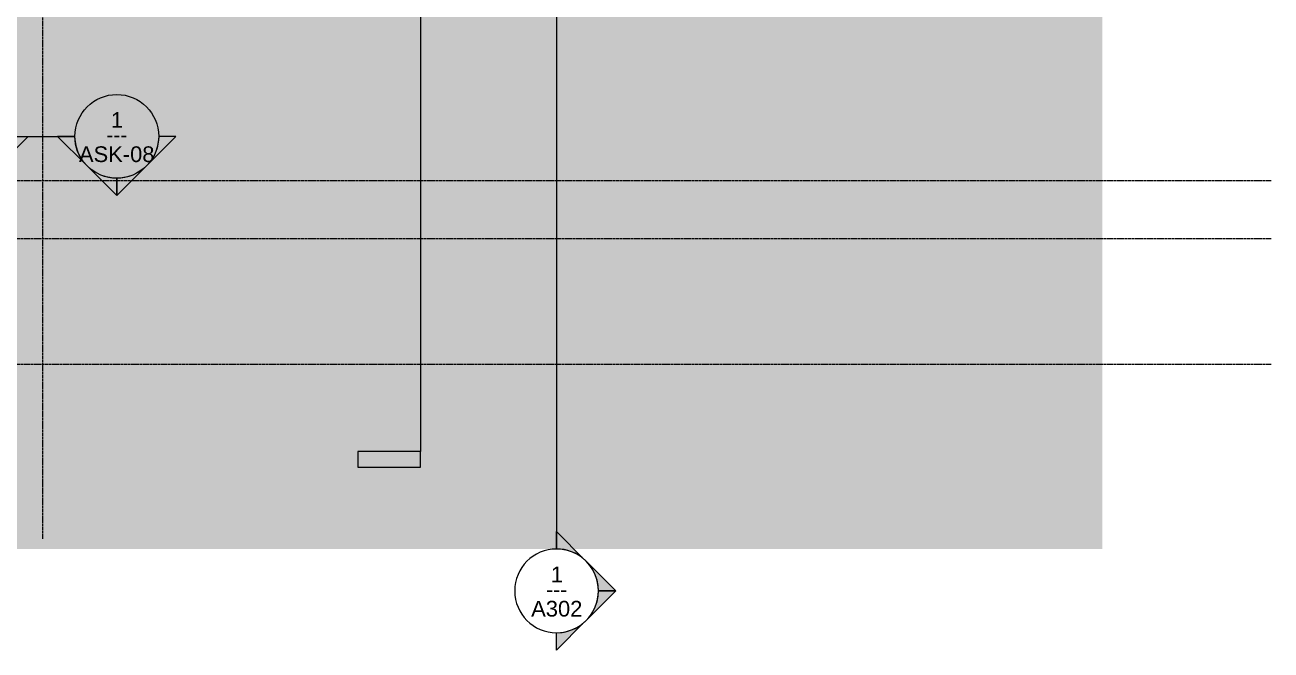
# Model space of a CAD drawing. Header units: inches. Extents: x 8252 to 9002, y -226 to 478.
# Drawn here: x 8621.4 to 8978.7, y -225.9 to -46.7 of the extents above; entities that cross this region are included whole.
import ezdxf

# ---------------------------------------------------------------- set-up
doc = ezdxf.new("R2010")
doc.units = ezdxf.units.IN
doc.header["$MEASUREMENT"] = 0
doc.linetypes.add('Grid Line 1_2_', pattern=[0.8749999999999999, 0.4999999999999999, -0.125, 0.125, -0.125])
for name, color, linetype, lineweight in [('A-FLOR-LEVL-1', 51, 'Grid Line 1_2_', 9), ('C-TOPO', 7, 'Continuous', 9), ('G-ANNO-SYMB', 111, 'Continuous', 9), ('S-GRID-1', 1, 'Grid Line 1_2_', 9)]:
    doc.layers.add(name, color=color, linetype=linetype, lineweight=lineweight)
doc.styles.add('Arial_1', font='arial.ttf', dxfattribs={"height": 4.499999999999996})
doc.styles.add('Century Gothic', font='ufonts.com_century-gothic.ttf', dxfattribs={"height": 4.499999999999996})

# ---------------------------------------------------------------- blocks, each defined once
blk = doc.blocks.new('Section - Section Head - Filled-22785-Section 18')
at = {"layer": 'G-ANNO-SYMB'}
h = blk.add_hatch(color=256, dxfattribs=at)
edge = h.paths.add_edge_path(flags=0)
edge.add_line((8608.219212401667, -199.9807485030786), (8600.16698472335, -191.92852082476))
edge.add_line((8600.16698472335, -191.92852082476), (8600.16698472335, -196.8834657777552))
edge.add_arc((8600.16698472335, -208.8990835732372), 12.01561779548133, 47.921604975378614, 90.0000000000004, ccw=False)
h = blk.add_hatch(color=256, dxfattribs=at)
edge = h.paths.add_edge_path(flags=0)
edge.add_arc((8600.16698472335, -208.8990835732372), 11.99999999999992, -3.979039320256561e-13, 45.00000000000131, ccw=False)
edge.add_line((8612.16698472335, -208.8990835732373), (8617.137547471826, -208.8990835732373))
edge.add_line((8617.137547471826, -208.8990835732373), (8608.652266097588, -200.4138021989987))
h = blk.add_hatch(color=256, dxfattribs=at)
edge = h.paths.add_edge_path(flags=0)
edge.add_line((8608.652266097588, -217.3843649474758), (8617.137547471826, -208.8990835732373))
edge.add_line((8617.137547471826, -208.8990835732373), (8612.16698472335, -208.8990835732373))
edge.add_arc((8600.16698472335, -208.8990835732371), 11.99999999999945, 314.9999999999996, 359.99999999999903, ccw=False)
h = blk.add_hatch(color=256, dxfattribs=at)
edge = h.paths.add_edge_path(flags=0)
edge.add_arc((8600.16698472335, -208.8990835732372), 12.01561779548135, 269.99999999999955, 312.07839502462116, ccw=False)
edge.add_line((8600.16698472335, -220.914701368719), (8600.16698472335, -225.8696463217143))
edge.add_line((8600.16698472335, -225.8696463217143), (8608.219212401667, -217.8174186433959))
for p, q in [((8600.16698472335, -196.8834657777552), (8600.16698472335, -191.92852082476)), ((8600.16698472335, -191.92852082476), (8608.219212401667, -199.9807485030786)), ((8608.652266097588, -200.4138021989987), (8617.137547471826, -208.8990835732373)), ((8617.137547471826, -208.8990835732373), (8608.652266097588, -217.3843649474758)), ((8612.16698472335, -208.8990835732373), (8617.137547471826, -208.8990835732373)), ((8617.137547471826, -208.8990835732373), (8612.16698472335, -208.8990835732373)), ((8608.219212401667, -217.8174186433959), (8600.16698472335, -225.8696463217143)), ((8600.16698472335, -225.8696463217143), (8600.16698472335, -220.914701368719))]:
    blk.add_line(p, q, dxfattribs=at)
for centre, radius, start, end in [((8600.16698472335, -208.914701368719), 11.99999999999999, 89.99999999999993, 269.9999999999995), ((8600.16698472335, -208.8990835732372), 12.01561779548133, 47.92160497537821, 90), ((8600.16698472335, -208.914701368719), 11.9999999999999, 269.9999999999993, 89.99999999999967), ((8600.16698472335, -208.8990835732372), 11.99999999999992, 359.9999999999992, 45.00000000000096), ((8600.16698472335, -208.8990835732371), 11.99999999999945, 314.9999999999992, 359.9999999999987), ((8600.16698472335, -208.8990835732372), 12.01561779548135, 269.9999999999992, 312.0783950246208)]:
    blk.add_arc(centre, radius, start, end, dxfattribs=at)
blk = doc.blocks.new('Section - 3_32_ x 3_8_-54337-Section 18')
at = {"layer": 'G-ANNO-SYMB'}
blk.add_hatch(color=256, dxfattribs=at).paths.add_polyline_path([(8716.84586055965, -168.9254278460903), (8734.84586055965, -168.9254278460905), (8734.84586055965, -173.4254278460905), (8716.84586055965, -173.4254278460903)], flags=0)
for p, q in [((8716.84586055965, -168.9254278460903), (8716.84586055965, -173.4254278460903)), ((8734.84586055965, -168.9254278460905), (8716.84586055965, -168.9254278460903)), ((8734.84586055965, -173.4254278460905), (8734.84586055965, -168.9254278460905)), ((8716.84586055965, -173.4254278460903), (8734.84586055965, -173.4254278460905))]:
    blk.add_line(p, q, dxfattribs=at)

msp = doc.modelspace()

# ---------------------------------------------------------------- hatches: boundary and pattern name
at = {"layer": 'C-TOPO'}
for points in [[(8574.569381505356, -196.9276015298964), (8692.569381505355, -196.9276015298964), (8692.569381505355, -43.00000000000011), (8685.569381505355, -43.00000000000011), (8685.569381505355, -31.00000000000011), (8692.569381505355, -31.00000000000011), (8692.569381505355, 16.34694568033404), (8630.569381505384, 16.34694568033404), (8630.569381505384, -10.00000000000011), (8638.569381505384, -10.00000000000011), (8638.569381505384, -22.00000000000002), (8614.569381505384, -22.00000000000002), (8614.569381505384, -10.00000000000011), (8622.569381505384, -10.00000000000011), (8622.569381505384, 22.11194013079003), (8574.569381505356, 22.10496095122641), (8574.569381505356, -121.5886015298962)], [(8876.569381505358, -196.9276015298964), (8930.35791931135, -196.9276015298964), (8930.35791931135, 6.125871817525534), (8889.911769875982, 7.415148559890098), (8876.569381505358, 10.13114380600598), (8876.569381505358, -31.00000000000011), (8883.569381505384, -31.00000000000011), (8883.569381505384, -43.00000000000011), (8876.569381505358, -43.00000000000011), (8876.569381505358, -46.24960152989629)], [(8699.613659451728, -196.9276015298964), (8876.569381505358, -196.9276015298964), (8876.569381505358, -43.00000000000011), (8859.569381505384, -43.00000000000011), (8859.569381505384, -31.00000000000011), (8866.569381505384, -31.00000000000011), (8866.569381505384, 6.904157521902504), (8702.569381505386, 6.904157521902504), (8702.569381505386, -31.00000000000011), (8709.569381505355, -31.00000000000011), (8709.569381505355, -43.00000000000011), (8692.569381505355, -43.00000000000011), (8692.569381505355, -196.9276015298964)]]:
    msp.add_hatch(color=256, dxfattribs=at).paths.add_polyline_path(points, flags=0)

# ---------------------------------------------------------------- linework, layer by layer
at = {"layer": 'A-FLOR-LEVL-1'}
for p, q in [((8978.717970084555, -91.3749999999497), (8289.597217687251, -91.3749999999497)), ((8978.717970084555, -108), (8289.597217687251, -108)), ((8978.717970084555, -144), (8289.597217687251, -144))]:
    msp.add_line(p, q, dxfattribs=at)
at = {"layer": 'G-ANNO-SYMB'}
for p, q in [((8773.845860559633, 405.7698510893824), (8773.845860559633, -196.8990835732373)), ((8734.845860559655, 60.07163283898363), (8734.845860559655, -168.9254278460905)), ((8617.356240916462, -78.65384577033133), (8635.74325351502, -78.65384577033133))]:
    msp.add_line(p, q, dxfattribs=at)
at = {"layer": 'S-GRID-1'}
msp.add_line((8626.569381505384, -194), (8626.569381505384, 454.1448510893824), dxfattribs=at)

# ---------------------------------------------------------------- block references
at = {"layer": 'G-ANNO-SYMB', "rotation": 270.0000000000005}
msp.add_blockref('Section - Section Head - Filled-22785-Section 18', (8814.255324489615, 8521.513138953022), dxfattribs=at)
at = {"layer": 'G-ANNO-SYMB', "extrusion": (0, 0, -1), "rotation": 270.0000000000007}
msp.add_blockref('Section - Section Head - Filled-22785-Section 18', (-8438.844169941885, 8521.513138953023), dxfattribs=at)
at = {"layer": 'G-ANNO-SYMB'}
for name, p in [('Section - 3_32_ x 3_8_-54337-Section 18', (0, 0)), ('Section - Section Head - Filled-22785-Section 18', (173.6788758362763, 0))]:
    msp.add_blockref(name, p, dxfattribs=at)

# ---------------------------------------------------------------- texts
at = {"layer": 'G-ANNO-SYMB', "char_height": 4.499999999999996, "attachment_point": 1}
for s, insert, width, style in [('1', (8646.082765277139, -71.69952754024735), 4.241999999999996, 'Arial_1'), ('---', (8644.757109733779, -75.95287399694026), 7.726499999999994, 'Century Gothic'), ('ASK-08', (8636.898513308633, -81.51764963491372), 26.51249999999997, 'Arial_1'), ('1', (8772.185372321752, -201.9447653431532), 4.241999999999996, 'Arial_1'), ('---', (8770.859716778392, -206.1981117998462), 7.726499999999994, 'Century Gothic'), ('A302', (8766.563325077657, -211.7628874378196), 17.87699999999998, 'Arial_1')]:
    msp.add_mtext(s, dxfattribs=dict(at, insert=insert, width=width, style=style))

doc.saveas('drawing.dxf')
